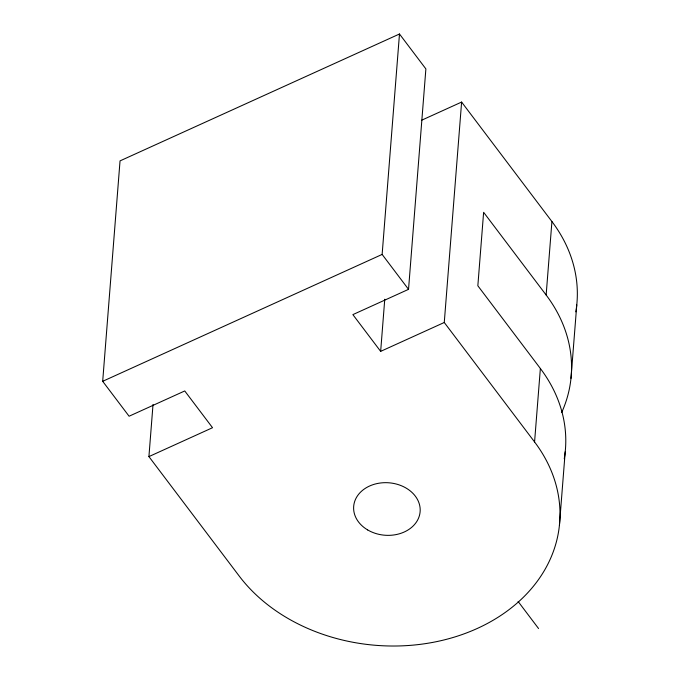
<?xml version="1.0" encoding="UTF-8"?>
<svg xmlns="http://www.w3.org/2000/svg" width="680" height="680" viewBox="0 0 680 680"><rect width="100%" height="100%" fill="white"/><g stroke="black" fill="none" stroke-linecap="round" stroke-linejoin="round"><path stroke-width="1.02" d="M561.654 412.556A173.298 136.748 4.5 0 0 546.142 295.018L483.625 212.304L477.844 285.778L540.362 368.492L534.573 441.958A173.298 136.748 4.5 0 1 477.207 628.49A173.298 136.748 4.5 0 1 239.224 576.071L148.92 456.603L212.534 427.712L184.748 390.957L129.089 416.228L102.689 381.31L120.037 160.888L399.483 34L425.884 68.918L408.536 289.34L352.869 314.619L380.655 351.373L444.269 322.49L461.618 102.068L421.863 120.122M148.92 456.603L153.025 404.447M408.536 289.34L382.135 254.422L399.483 34M380.655 351.373L384.761 299.225M546.142 295.018L551.922 221.544L461.618 102.068M559.428 525.274L565.207 451.8M570.987 378.326L576.776 304.852M102.689 381.31L382.135 254.422M444.269 322.49L534.573 441.958M518.109 601.468L538.56 628.533M540.362 368.492A173.298 136.748 4.5 0 1 564.255 458.787M551.922 221.544A173.298 136.748 4.5 0 1 575.815 311.839M367.633 529.915A33.328 26.299 4.5 0 0 420.045 512.465A33.328 26.299 4.5 0 0 373.031 484.67A33.328 26.299 4.5 0 0 367.633 529.915"/></g></svg>
